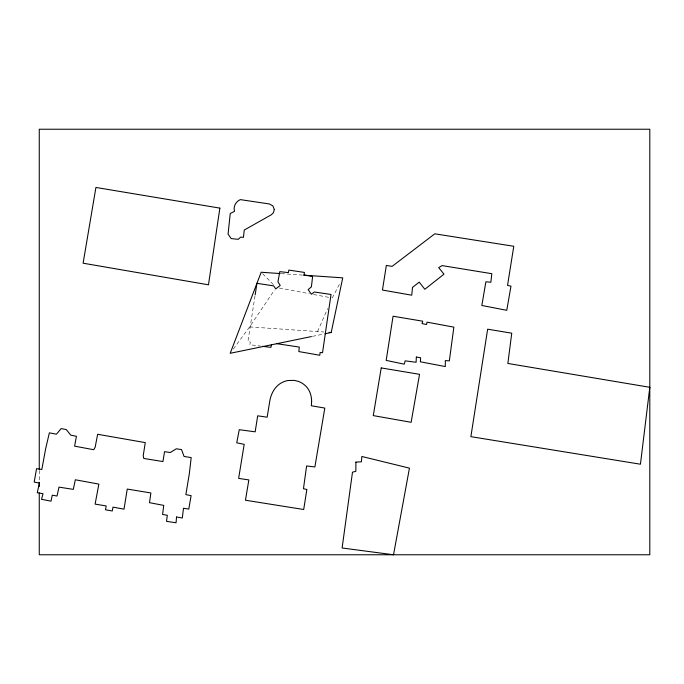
<?xml version="1.0" encoding="UTF-8"?>
<svg xmlns="http://www.w3.org/2000/svg" width="684" height="684" viewBox="0 0 684 684"><rect width="100%" height="100%" fill="white"/><g stroke="black" fill="none" stroke-linecap="round" stroke-linejoin="round"><path stroke-width="0.51" stroke-dasharray="3.42 2.56" d="M255.021 295.787L247.933 341.453L250.335 342.043L249.805 344.745L260.365 346.061M317.547 331.56L327.619 308.561M332.244 298.019L340.358 282.432M233.329 349.037L249.626 326.909L274.446 290.067M312.46 336.357L323.917 333.997M281.304 273.634L302.49 275.088M249.626 326.909L323.848 331.997M279.337 288.024L309.416 293.701M313.571 294.488L331.201 297.822M262.605 273.703L273.352 284.544M39.262 470.515L39.262 481.177"/><path stroke-width="1.03" d="M255.175 294.744L256.945 283.33L273.651 285.886L275.772 288.896L280.209 285.433L277.943 281.817L279.807 271.642L288.417 272.608L288.853 270.086L304.423 272.429L304.098 274.968L312.605 276.575L311.4 286.844L308.168 289.64L311.391 294.257L314.307 292L331.022 294.462L322.54 352.67L320.078 352.525L319.787 355.27L298.831 351.567L299.301 347.079L276.704 343.676M271.445 344.71L270.924 347.369L262.476 346.318M324.96 333.783L331.201 332.501L342.744 277.849L303.551 275.156M311.417 336.571L230.2 353.295L261.168 272.249L280.243 273.557M329.098 332.356L331.201 332.501M39.262 469.446L39.262 129.233L649.8 129.233L649.8 554.767L39.262 554.767L39.262 492.916M39.262 482.246L39.262 486.512M355.894 462.11L355.851 471.31L352.491 472.174L342.111 547.995L393.522 554.767L409.451 468.138L361.845 456.476L361.4 461.803L355.894 462.11M311.622 401.568L311.348 405.774L324.814 408.083L314.879 466.95L306.603 465.958L303.457 488.727L306.851 489.47L303.705 509.503L245.453 500.226L248.856 479.911L238.639 478.398L244.188 444.326L236.741 442.813L239.263 429.689L255.166 431.835L257.688 415.812L267.153 417.197L270 399.807C271.471 392.855 275.344 385.981 281.834 382.621A21.315 21.315 0 0 1 287.947 380.518L294.428 380.381L298.6 381.475A20.811 20.811 0 0 1 304.209 384.682C309.348 388.64 311.682 395.232 311.622 401.568M274.31 209.441L273.438 212.664L271.42 214.725L244.256 230.038L243.444 237.374L240.674 237.1L238.229 239.332L231.166 238.571L228.071 234.116L230.243 213.476L234.535 211.356C233.022 206.594 235.809 201.498 240.323 199.617L269.428 203.977L272.856 205.901L274.31 209.441M416.342 357.057L416.103 362.281L405.176 360.853L404.227 364.179L386.186 360.382L393.069 316.213L422.746 321.206L422.037 323.575L426.551 324.524L427.021 322.155L453.851 327.14L449.345 360.853L445.31 360.622L445.31 366.556L420.378 361.802L420.609 357.766L416.342 357.057M176.54 517.001L176.053 522.773L166.494 521.336L167.341 515.283L162.578 514.445L163.741 505.399L149.505 502.68L150.882 492.959L127.25 489.069L124.009 509.161L112.997 507.118L112.262 510.974L105.541 509.802L106.165 505.921L95.11 504.117L98.864 484.118L75.308 479.775L73.316 489.385L58.995 487.119L57.02 496.028L52.266 495.19L51.009 501.184L41.527 499.294L43.024 493.703L37.252 492.694L39.45 483.118L34.2 482.083L36.543 468.668L41.827 469.481L45.742 448.259L49.368 432.844L56.439 434.195L61.175 428.577L66.322 429.595L70.777 435.169L76.428 436.272L74.599 446.148L93.699 449.713L95.153 447.276L97.641 434.289L145.282 442.608L143.221 455.664L143.76 458.451L162.937 461.563L164.562 451.662L170.256 452.534L176.335 448.798L181.525 449.585L184.073 456.467L191.187 457.596L189.382 473.328L185.868 494.618L191.118 495.652L188.775 509.067L183.492 508.255L182.312 518.01L176.54 517.001M412.512 287.408L411.734 295.197L382.45 290.05L386.34 265.435L392.103 266.375L434.793 233.817L513.778 246.274L507.545 285.382L510.974 286.16L506.767 310.305L481.835 305.474L485.888 281.799L490.873 282.261L491.805 273.694L442.112 265.597L438.683 267.624L443.984 274.164L424.824 289.272L419.215 282.107L412.512 287.408M649.8 387.306L640.438 464.214L470.874 436.657L487.649 329.192L511.752 333.185L507.861 363.452L649.8 387.306M219.872 208.116L208.475 284.809L83.106 263.203L95.922 187.459L219.872 208.116M381.219 367.932L373.276 415.607L411.135 422.302L419.54 374.319L381.219 367.932"/></g></svg>
